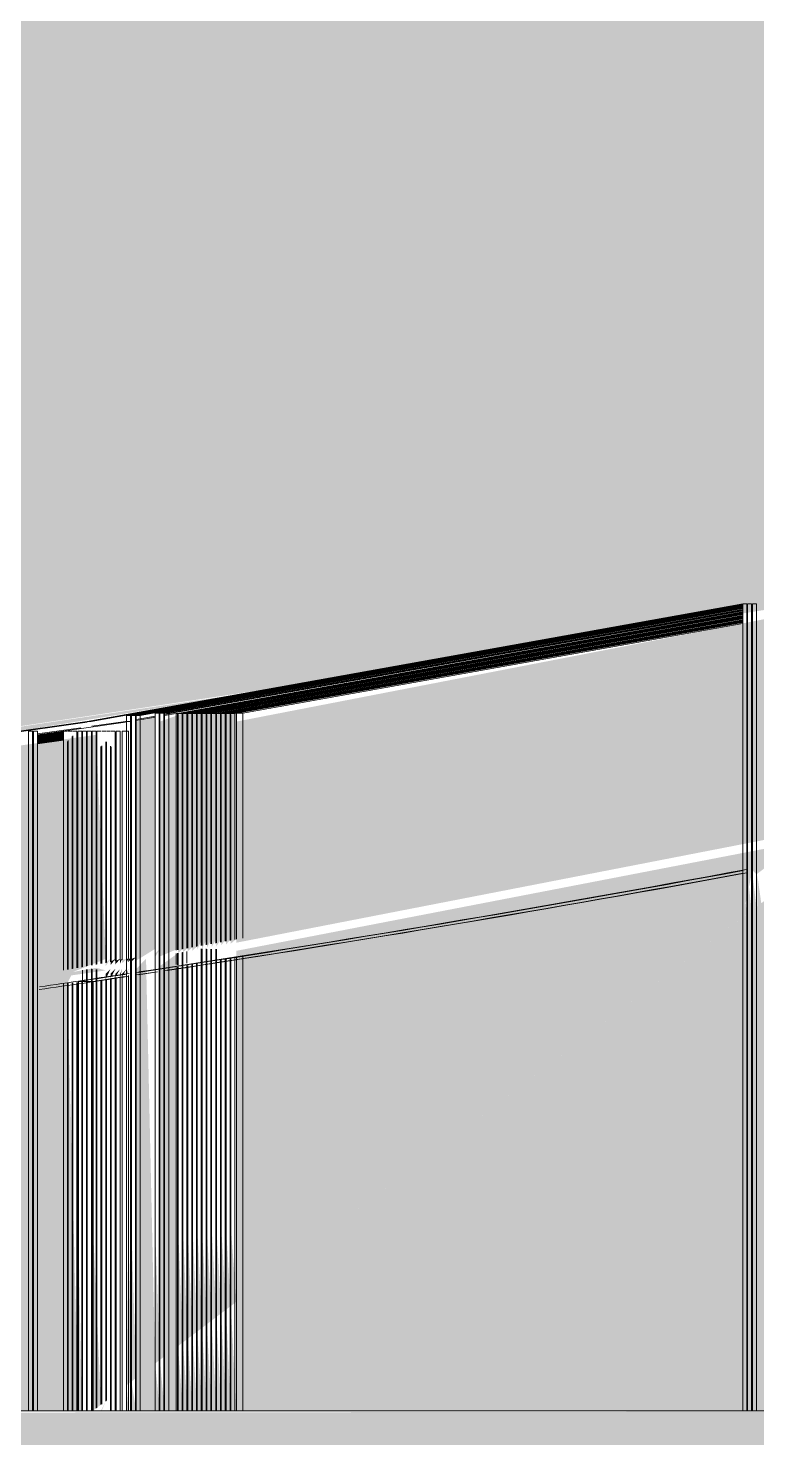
# Model space of a CAD drawing. Header units: millimetres. Extents: x 855 to 48623, y -2192 to 8255.
# Drawn here: x 25113.9 to 25133.02, y 4963.2 to 5000.17 of the extents above; entities that cross this region are included whole.
import ezdxf

# ---------------------------------------------------------------- set-up
doc = ezdxf.new("R2010")
doc.units = ezdxf.units.MM
doc.layers.add('A-WALL-PATT', color=7, linetype='Continuous', lineweight=9)
doc.layers.add('I-FURN-11', color=7, linetype='Continuous', lineweight=9, true_color=0xe7e6e1, transparency=0.7)
doc.layers.add('I-FURN-12', color=7, linetype='Continuous', lineweight=9, true_color=0xf7f7f7, transparency=0.7)
for name, color, linetype, lineweight, true_color in [('I-FURN-17', 7, 'Continuous', 9, 0xe6e6e4), ('I-FURN-23', 7, 'Continuous', 9, 0xe4e3de), ('I-FURN-24', 7, 'Continuous', 9, 0xe4e3e1), ('I-FURN-25', 7, 'Continuous', 9, 0xd0d0d0), ('I-FURN-28', 7, 'Continuous', 9, 0xe6e6e1), ('I-FURN-30', 7, 'Continuous', 9, 0xe0e0dd), ('I-FURN-31', 7, 'Continuous', 9, 0xe3e2de), ('I-FURN-32', 7, 'Continuous', 9, 0xe2e1de), ('I-FURN-36', 7, 'Continuous', 9, 0xe5e5e1), ('I-FURN-37', 7, 'Continuous', 9, 0xe5e5e4), ('I-FURN-38', 7, 'Continuous', 9, 0xdededc), ('I-FURN-4', 7, 'Continuous', 9, 0xacacac), ('I-FURN-41', 7, 'Continuous', 9, 0xd6d6d5), ('I-FURN-42', 7, 'Continuous', 9, 0xdbdad8), ('I-FURN-43', 7, 'Continuous', 9, 0xdeddda), ('I-FURN-44', 7, 'Continuous', 9, 0xe0dfdc), ('I-FURN-49', 7, 'Continuous', 9, 0xe2e1dc), ('I-FURN-52', 7, 'Continuous', 9, 0xcbcbc9), ('I-FURN-55', 7, 'Continuous', 9, 0xe0dfda), ('I-FURN-6', 7, 'Continuous', 9, 0xc0c0c0), ('I-FURN-61', 7, 'Continuous', 9, 0xd3d3d0), ('I-FURN-62', 7, 'Continuous', 9, 0xdddcd8), ('I-FURN-67', 7, 'Continuous', 9, 0xd9d8d5), ('I-FURN-70', 7, 'Continuous', 9, 0xe3e2dd), ('I-FURN-73', 7, 'Continuous', 9, 0xe3e2e1), ('I-FURN-74', 7, 'Continuous', 9, 0xe5e4e2), ('I-FURN-75', 7, 'Continuous', 9, 0xe9e9e5), ('I-FURN-79', 7, 'Continuous', 9, 0xe8e7e5), ('I-FURN-80', 7, 'Continuous', 9, 0xe9e8e7), ('I-FURN-81', 7, 'Continuous', 9, 0xe2e1dd)]:
    doc.layers.add(name, color=color, linetype=linetype, lineweight=lineweight, true_color=true_color)

# ---------------------------------------------------------------- blocks, each defined once
blk = doc.blocks.new('iMac_G5_Computer_17quot_Screen_Model_4681 - iMac_G5_Computer_17quot_Screen_Model_4681-26238357-Развертка 2_03-2')
at = {"layer": 'I-FURN-11'}
h = blk.add_hatch(color=256, dxfattribs=at)
h.paths.add_polyline_path([(5088.106, 4963.912), (5103.457, 4963.912), (5103.205, 4978.228), (5088.106, 4966.769)])
h.paths.add_polyline_path([(5088.106, 4976.188), (5103.457, 4979.174), (5103.205, 4984.914), (5088.106, 4981.987), (5088.106, 4976.277)])
for points in [[(5066.12, 4979.194), (5066.476, 4979.48), (5089.02, 4982.832), (5082.398, 4981.736), (5066.12, 4979.196)], [(5088.106, 4966.769), (5101.397, 4976.856), (5101.649, 4978.087), (5101.755, 4977.982), (5101.97, 4978.141), (5102.076, 4977.982), (5102.328, 4977.562), (5102.404, 4977.62), (5102.596, 4978.246), (5102.702, 4978.183), (5102.973, 4978.31), (5103.457, 4978.629), (5103.205, 4978.89), (5088.106, 4975.975), (5088.106, 4968.734)], [(5086.096, 4965.244), (5086.574, 4965.607), (5086.574, 4975.914), (5086.096, 4975.574), (5086.096, 4968.734)], [(5084.676, 4975.229), (5084.801, 4975.501), (5084.676, 4975.373)], [(5084.801, 4975.597), (5084.927, 4975.763), (5084.801, 4975.686)], [(5084.801, 4975.25), (5084.927, 4975.501), (5084.801, 4975.373)], [(5084.927, 4975.619), (5085.053, 4975.763), (5084.927, 4975.708)], [(5084.927, 4975.271), (5085.053, 4975.501), (5084.927, 4975.373)], [(5085.053, 4975.642), (5085.106, 4975.763), (5085.053, 4975.731)], [(5085.053, 4975.292), (5085.106, 4975.501), (5085.053, 4975.373)], [(5085.106, 4975.301), (5085.224, 4975.501), (5085.106, 4975.373)], [(5085.224, 4975.672), (5085.272, 4975.77), (5085.224, 4975.761)], [(5085.224, 4975.321), (5085.272, 4975.501), (5085.224, 4975.373)], [(5085.272, 4975.681), (5085.349, 4975.784), (5085.272, 4975.763)], [(5085.349, 4975.695), (5085.475, 4975.806), (5085.349, 4975.763)], [(5085.475, 4964.773), (5085.971, 4965.149), (5085.733, 4975.763), (5085.475, 4975.501), (5085.475, 4968.734)], [(5085.272, 4964.618), (5085.349, 4964.677), (5085.272, 4968.734)], [(5085.349, 4964.677), (5085.475, 4964.773), (5085.349, 4968.734)], [(5085.971, 4965.149), (5086.096, 4965.244), (5085.971, 4968.734)], [(5086.574, 4965.607), (5086.7, 4965.703), (5086.574, 4968.734)], [(5086.7, 4965.703), (5086.826, 4965.798), (5086.7, 4968.734)], [(5086.826, 4965.798), (5086.952, 4965.894), (5086.826, 4968.734)], [(5086.952, 4965.894), (5087.078, 4965.989), (5086.952, 4968.734)], [(5087.078, 4965.989), (5087.203, 4966.084), (5087.078, 4968.734)], [(5087.203, 4966.084), (5087.329, 4966.18), (5087.203, 4968.734)], [(5087.329, 4966.18), (5087.455, 4966.275), (5087.329, 4968.734)], [(5087.455, 4966.275), (5087.581, 4966.371), (5087.455, 4968.734)], [(5087.581, 4966.371), (5087.707, 4966.466), (5087.581, 4968.734)], [(5087.707, 4966.466), (5087.833, 4966.562), (5087.707, 4968.734)], [(5087.833, 4966.562), (5087.958, 4966.657), (5087.833, 4968.734)], [(5087.958, 4966.657), (5088.106, 4966.769), (5087.958, 4968.734)], [(5085.971, 4963.912), (5085.971, 4965.149), (5085.475, 4964.773), (5085.475, 4963.912)], [(5085.224, 4963.912), (5085.272, 4963.912), (5085.224, 4964.582)], [(5085.349, 4963.912), (5085.475, 4963.912), (5085.349, 4964.677)], [(5085.195, 4963.912), (5085.224, 4963.912), (5085.106, 4963.912)]]:
    blk.add_hatch(color=256, dxfattribs=at).paths.add_polyline_path(points)
h = blk.add_hatch(color=256, dxfattribs=at)
h.paths.add_polyline_path([(5085.971, 4963.912), (5086.096, 4963.912), (5085.971, 4965.149)])
h.paths.add_polyline_path([(5067.383, 4963.912), (5067.542, 4964.074), (5067.383, 4964.777)])
h.paths.add_polyline_path([(5067.383, 4973.258), (5067.542, 4973.436), (5067.793, 4979.519), (5067.383, 4979.484), (5067.383, 4973.299)])
h.paths.add_polyline_path([(5085.475, 4975.717), (5085.971, 4976.026), (5085.971, 4982.127), (5085.475, 4981.987), (5085.475, 4975.763)])
h = blk.add_hatch(color=256, dxfattribs=at)
h.paths.add_polyline_path([(5086.222, 4963.912), (5086.574, 4963.912), (5086.574, 4965.607), (5086.222, 4965.34)])
h.paths.add_polyline_path([(5086.096, 4975.828), (5086.574, 4976.026), (5086.826, 4982.246), (5086.096, 4981.987), (5086.096, 4975.917)])
h = blk.add_hatch(color=256, dxfattribs=at)
h.paths.add_polyline_path([(5086.574, 4963.912), (5086.7, 4963.912), (5086.574, 4965.607)])
h.paths.add_polyline_path([(5086.574, 4975.914), (5086.7, 4976.025), (5086.952, 4982.246), (5086.574, 4981.987), (5086.574, 4976.003)])
h = blk.add_hatch(color=256, dxfattribs=at)
h.paths.add_polyline_path([(5086.7, 4963.912), (5086.826, 4963.912), (5086.7, 4965.703)])
h.paths.add_polyline_path([(5086.7, 4975.936), (5086.826, 4976.048), (5087.078, 4982.246), (5086.7, 4981.987), (5086.7, 4976.025)])
h = blk.add_hatch(color=256, dxfattribs=at)
h.paths.add_polyline_path([(5086.826, 4963.912), (5086.952, 4963.912), (5086.826, 4965.798)])
h.paths.add_polyline_path([(5086.826, 4975.959), (5086.952, 4976.07), (5087.203, 4982.246), (5086.826, 4981.987), (5086.826, 4976.026)])
h = blk.add_hatch(color=256, dxfattribs=at)
h.paths.add_polyline_path([(5086.952, 4963.912), (5087.078, 4963.912), (5086.952, 4965.894)])
h.paths.add_polyline_path([(5086.952, 4975.982), (5087.078, 4976.093), (5087.329, 4982.246), (5086.952, 4981.987), (5086.952, 4976.026)])
h = blk.add_hatch(color=256, dxfattribs=at)
h.paths.add_polyline_path([(5087.078, 4963.912), (5087.203, 4963.912), (5087.078, 4965.989)])
h.paths.add_polyline_path([(5087.078, 4976.004), (5087.203, 4976.288), (5087.455, 4982.246), (5087.078, 4981.987), (5087.078, 4976.026)])
h = blk.add_hatch(color=256, dxfattribs=at)
h.paths.add_polyline_path([(5087.203, 4963.912), (5087.329, 4963.912), (5087.203, 4966.084)])
h.paths.add_polyline_path([(5087.203, 4976.027), (5087.329, 4976.288), (5087.581, 4982.246), (5087.203, 4981.987), (5087.203, 4976.03)])
h = blk.add_hatch(color=256, dxfattribs=at)
h.paths.add_polyline_path([(5087.329, 4963.912), (5087.455, 4963.912), (5087.329, 4966.18)])
h.paths.add_polyline_path([(5087.329, 4976.049), (5087.455, 4976.288), (5087.707, 4982.246), (5087.329, 4981.987), (5087.329, 4976.138)])
h = blk.add_hatch(color=256, dxfattribs=at)
h.paths.add_polyline_path([(5087.455, 4963.912), (5087.581, 4963.912), (5087.455, 4966.275)])
h.paths.add_polyline_path([(5087.455, 4976.072), (5087.581, 4976.288), (5087.833, 4982.246), (5087.455, 4981.987), (5087.455, 4976.16)])
h = blk.add_hatch(color=256, dxfattribs=at)
h.paths.add_polyline_path([(5087.581, 4963.912), (5087.707, 4963.912), (5087.581, 4966.371)])
h.paths.add_polyline_path([(5087.581, 4976.094), (5087.707, 4976.288), (5087.958, 4982.246), (5087.581, 4981.987), (5087.581, 4976.183)])
h = blk.add_hatch(color=256, dxfattribs=at)
h.paths.add_polyline_path([(5087.707, 4963.912), (5087.833, 4963.912), (5087.707, 4966.466)])
h.paths.add_polyline_path([(5087.707, 4976.117), (5087.833, 4976.288), (5088.106, 4982.249), (5087.707, 4981.987), (5087.707, 4976.205)])
h = blk.add_hatch(color=256, dxfattribs=at)
h.paths.add_polyline_path([(5087.833, 4963.912), (5087.958, 4963.912), (5087.833, 4966.562)])
h.paths.add_polyline_path([(5087.833, 4976.139), (5087.958, 4976.288), (5088.106, 4982.227), (5087.833, 4981.987), (5087.833, 4976.228)])
h = blk.add_hatch(color=256, dxfattribs=at)
h.paths.add_polyline_path([(5087.958, 4963.912), (5088.106, 4963.912), (5087.958, 4966.657)])
h.paths.add_polyline_path([(5087.958, 4976.162), (5088.106, 4976.288), (5088.106, 4982.204), (5087.958, 4981.987), (5087.958, 4976.25)])
h = blk.add_hatch(color=256, dxfattribs=at)
h.paths.add_polyline_path([(5082.881, 4963.912), (5083.957, 4963.912), (5083.669, 4975.128), (5083.815, 4975.42), (5084.676, 4975.763), (5084.424, 4981.64), (5069.106, 4979.487), (5069.106, 4973.401), (5069.106, 4973.365), (5069.106, 4963.912), (5082.775, 4963.912)])
h.paths.add_polyline_path([(5084.341, 4963.912), (5084.55, 4964.071), (5084.341, 4968.734)])
h = blk.add_hatch(color=256, dxfattribs=at)
h.paths.add_polyline_path([(5101.397, 4976.856), (5101.503, 4976.937), (5101.397, 4977.982)])
h.paths.add_polyline_path([(5101.523, 4976.952), (5101.629, 4977.032), (5101.523, 4977.982)])
h.paths.add_polyline_path([(5101.649, 4977.047), (5101.755, 4977.128), (5101.649, 4977.982)])
h.paths.add_polyline_path([(5101.775, 4977.143), (5101.881, 4977.223), (5101.775, 4977.982)])
h.paths.add_polyline_path([(5101.97, 4977.291), (5102.076, 4977.371), (5101.97, 4977.982)])
h.paths.add_polyline_path([(5102.096, 4977.386), (5102.202, 4977.467), (5102.096, 4977.982)])
h.paths.add_polyline_path([(5102.222, 4977.482), (5102.328, 4977.562), (5102.222, 4977.982)])
h.paths.add_polyline_path([(5102.404, 4977.62), (5102.576, 4977.751), (5102.404, 4978.174)])
h.paths.add_polyline_path([(5102.596, 4977.766), (5102.702, 4978.183), (5102.596, 4978.183)])
h.paths.add_polyline_path([(5102.722, 4977.861), (5102.828, 4978.285), (5102.722, 4978.183)])
h = blk.add_hatch(color=256, dxfattribs=at)
h.paths.add_polyline_path([(5086.096, 4963.912), (5086.222, 4963.912), (5086.096, 4965.244)])
h.paths.add_polyline_path([(5085.971, 4975.806), (5086.096, 4976.026), (5085.971, 4975.895)])
h = blk.add_hatch(color=256, dxfattribs=at)
h.paths.add_polyline_path([(5084.298, 4963.912), (5084.318, 4963.912), (5084.298, 4968.734)])
h.paths.add_polyline_path([(5081.335, 4974.976), (5084.676, 4975.46), (5084.424, 4975.529), (5082.524, 4975.189)])
h = blk.add_hatch(color=256, dxfattribs=at)
h.paths.add_polyline_path([(5084.57, 4963.912), (5084.676, 4964.166), (5084.55, 4963.912)])
h.paths.add_polyline_path([(5084.676, 4975.574), (5084.801, 4975.763), (5084.676, 4975.663)])
h = blk.add_hatch(color=256, dxfattribs=at)
h.paths.add_polyline_path([(5085.224, 4964.582), (5085.272, 4964.618), (5085.224, 4968.734)])
h.paths.add_polyline_path([(5085.106, 4975.651), (5085.224, 4975.763), (5085.106, 4975.74)])
h = blk.add_hatch(color=256, dxfattribs=at)
h.paths.add_polyline_path([(5084.318, 4963.912), (5084.341, 4963.912), (5084.318, 4968.734)])
h.paths.add_polyline_path([(5083.957, 4963.912), (5084.047, 4963.912), (5083.957, 4968.734)])
at = {"layer": 'I-FURN-12'}
blk.add_hatch(color=256, dxfattribs=at).paths.add_polyline_path([(5121.384, 4950), (5156.854, 4950.219), (5157.556, 4950.78), (5155.018, 4986.013), (5154.972, 4978.932), (5133.956, 4978.932), (5133.956, 4985.217), (5134.9, 4985.364), (5133.956, 4985.397), (5122.993, 4982.717), (5122.741, 4963.912), (5067.316, 4963.845), (5067.429, 4956.201), (5067.376, 4953.175), (5064.231, 4953.175), (5064.231, 4950), (5067.429, 4950)])
at = {"layer": 'I-FURN-17'}
for p, q in [((5084.047, 4963.912), (5083.941, 4963.912)), ((5083.957, 4963.912), (5085.224, 4963.912)), ((5084.172, 4963.912), (5084.066, 4963.912)), ((5084.298, 4963.912), (5084.192, 4963.912)), ((5084.424, 4963.912), (5084.318, 4963.912)), ((5084.55, 4963.912), (5084.444, 4963.912)), ((5084.676, 4963.912), (5084.57, 4963.912)), ((5084.801, 4963.912), (5084.696, 4963.912)), ((5084.927, 4963.912), (5084.821, 4963.912)), ((5085.053, 4963.912), (5084.947, 4963.912)), ((5085.272, 4963.912), (5085.106, 4963.912))]:
    blk.add_line(p, q, dxfattribs=at)
at = {"layer": 'I-FURN-23'}
for p, q in [((5086.555, 4982.2), (5101.397, 4984.864)), ((5101.397, 4984.86), (5086.574, 4982.2)), ((5086.68, 4982.2), (5101.397, 4984.841)), ((5101.397, 4984.838), (5086.7, 4982.2)), ((5086.806, 4982.2), (5101.397, 4984.819)), ((5101.397, 4984.815), (5086.826, 4982.2)), ((5086.932, 4982.2), (5101.397, 4984.796)), ((5101.397, 4984.792), (5086.952, 4982.2)), ((5087.058, 4982.2), (5101.397, 4984.773)), ((5101.397, 4984.77), (5087.078, 4982.2)), ((5087.184, 4982.2), (5101.397, 4984.751)), ((5101.397, 4984.747), (5087.203, 4982.2)), ((5087.309, 4982.2), (5101.397, 4984.728)), ((5101.397, 4984.725), (5087.329, 4982.2)), ((5087.435, 4982.2), (5101.397, 4984.706)), ((5101.397, 4984.702), (5087.455, 4982.2)), ((5087.561, 4982.2), (5101.397, 4984.683)), ((5101.397, 4984.679), (5087.581, 4982.2)), ((5087.687, 4982.2), (5101.397, 4984.66)), ((5101.397, 4984.657), (5087.707, 4982.2)), ((5087.813, 4982.2), (5101.397, 4984.638)), ((5101.397, 4984.634), (5087.833, 4982.2)), ((5087.938, 4982.2), (5101.397, 4984.615)), ((5101.397, 4984.612), (5087.958, 4982.2)), ((5088.064, 4982.2), (5101.397, 4984.593)), ((5101.397, 4984.589), (5088.106, 4982.204)), ((5088.272, 4982.204), (5101.397, 4984.559)), ((5086.222, 4982.147), (5086.521, 4982.2)), ((5086.521, 4982.2), (5086.555, 4982.2)), ((5086.521, 4975.993), (5086.521, 4982.2)), ((5086.555, 4982.2), (5086.555, 4975.999)), ((5086.574, 4982.2), (5086.574, 4976.003)), ((5086.574, 4982.2), (5086.68, 4982.2)), ((5086.68, 4976.022), (5086.68, 4982.2)), ((5086.7, 4982.2), (5086.7, 4976.025)), ((5086.7, 4982.2), (5086.806, 4982.2)), ((5086.806, 4976.044), (5086.806, 4982.2)), ((5086.826, 4982.2), (5086.826, 4976.048)), ((5086.826, 4982.2), (5086.932, 4982.2)), ((5086.932, 4976.067), (5086.932, 4982.2)), ((5086.952, 4982.2), (5086.952, 4976.07)), ((5086.952, 4982.2), (5087.058, 4982.2)), ((5087.058, 4976.089), (5087.058, 4982.2)), ((5087.078, 4982.2), (5087.078, 4976.093)), ((5087.078, 4982.2), (5087.184, 4982.2)), ((5087.184, 4976.112), (5087.184, 4982.2)), ((5087.203, 4982.2), (5087.203, 4976.115)), ((5087.203, 4982.2), (5087.309, 4982.2)), ((5087.309, 4976.134), (5087.309, 4982.2)), ((5087.329, 4982.2), (5087.329, 4976.138)), ((5087.329, 4982.2), (5087.435, 4982.2)), ((5087.435, 4976.157), (5087.435, 4982.2)), ((5087.455, 4982.2), (5087.455, 4976.16)), ((5087.455, 4982.2), (5087.561, 4982.2)), ((5087.561, 4976.179), (5087.561, 4982.2)), ((5087.581, 4982.2), (5087.581, 4976.183)), ((5087.581, 4982.2), (5087.687, 4982.2)), ((5087.687, 4976.202), (5087.687, 4982.2)), ((5087.707, 4982.2), (5087.707, 4976.205)), ((5087.707, 4982.2), (5087.813, 4982.2)), ((5087.813, 4976.224), (5087.813, 4982.2)), ((5087.833, 4982.2), (5087.833, 4976.228)), ((5087.833, 4982.2), (5087.938, 4982.2)), ((5087.938, 4976.247), (5087.938, 4982.2)), ((5087.958, 4982.2), (5087.958, 4976.25)), ((5087.958, 4982.2), (5088.064, 4982.2)), ((5088.064, 4976.269), (5088.064, 4982.2)), ((5088.106, 4982.204), (5088.106, 4976.277)), ((5088.106, 4982.204), (5088.272, 4982.204)), ((5088.272, 4976.307), (5088.272, 4982.204)), ((5082.881, 4981.537), (5083.563, 4981.632)), ((5083.563, 4981.63), (5082.881, 4981.534)), ((5082.881, 4981.519), (5083.563, 4981.615)), ((5083.563, 4981.612), (5082.881, 4981.516)), ((5082.881, 4981.501), (5083.563, 4981.597)), ((5083.563, 4981.594), (5082.881, 4981.498)), ((5082.881, 4981.483), (5083.563, 4981.579)), ((5083.563, 4981.577), (5082.881, 4981.481)), ((5082.881, 4981.466), (5083.563, 4981.562)), ((5083.563, 4981.559), (5082.881, 4981.463)), ((5082.881, 4981.448), (5083.563, 4981.544)), ((5083.563, 4981.541), (5082.881, 4981.445)), ((5082.881, 4981.43), (5083.563, 4981.526)), ((5083.563, 4981.519), (5082.881, 4981.423)), ((5082.881, 4981.4), (5083.563, 4981.496)), ((5086.328, 4963.912), (5086.328, 4975.959)), ((5082.881, 4963.912), (5083.563, 4963.912)), ((5083.563, 4963.912), (5082.881, 4963.912)), ((5082.881, 4963.912), (5083.563, 4963.912)), ((5083.563, 4963.912), (5082.881, 4963.912)), ((5082.881, 4963.912), (5083.563, 4963.912)), ((5083.563, 4963.912), (5082.881, 4963.912)), ((5082.881, 4963.912), (5083.563, 4963.912)), ((5083.563, 4963.912), (5082.881, 4963.912)), ((5082.881, 4963.912), (5083.563, 4963.912)), ((5083.563, 4963.912), (5082.881, 4963.912)), ((5082.881, 4963.912), (5083.563, 4963.912)), ((5083.563, 4963.912), (5082.881, 4963.912)), ((5082.881, 4963.912), (5083.563, 4963.912)), ((5083.563, 4963.912), (5082.881, 4963.912)), ((5082.881, 4963.912), (5083.563, 4963.912)), ((5083.563, 4963.912), (5082.881, 4963.912)), ((5082.881, 4963.912), (5083.563, 4963.912)), ((5083.563, 4963.912), (5082.881, 4963.912)), ((5082.881, 4963.912), (5083.563, 4963.912)), ((5083.563, 4963.912), (5082.881, 4963.912)), ((5082.881, 4963.912), (5083.563, 4963.912)), ((5082.881, 4963.912), (5083.563, 4963.912)), ((5085.971, 4963.912), (5086.076, 4963.912)), ((5086.076, 4963.912), (5101.397, 4963.912)), ((5101.397, 4963.912), (5086.096, 4963.912)), ((5086.096, 4963.912), (5086.202, 4963.912)), ((5086.202, 4963.912), (5101.397, 4963.912)), ((5101.397, 4963.912), (5086.222, 4963.912)), ((5086.222, 4963.912), (5086.328, 4963.912)), ((5101.397, 4963.912), (5086.222, 4963.912)), ((5086.328, 4963.912), (5101.397, 4963.912))]:
    blk.add_line(p, q, dxfattribs=at)
for centre, start_param, end_param in [((5010.19, 5473.768), 3.293019, 3.32355), ((5010.239, 5473.768), 3.293042, 3.323638)]:
    blk.add_ellipse(centre, major_axis=(0, 504.08), ratio=0.999978, start_param=start_param, end_param=end_param, dxfattribs=at)
at = {"layer": 'I-FURN-24'}
for p, q in [((5083.941, 4963.912), (5083.941, 4975.146)), ((5084.066, 4963.912), (5084.066, 4975.154)), ((5084.192, 4963.912), (5084.192, 4975.163)), ((5084.444, 4963.99), (5084.444, 4975.19)), ((5084.57, 4964.086), (5084.57, 4975.211)), ((5084.696, 4964.181), (5084.696, 4975.232)), ((5084.821, 4963.912), (5084.821, 4975.253)), ((5084.947, 4963.912), (5084.947, 4975.274)), ((5087.938, 4963.912), (5087.938, 4966.642)), ((5087.958, 4966.657), (5087.958, 4963.912)), ((5088.064, 4963.912), (5088.064, 4966.738)), ((5088.106, 4966.769), (5088.106, 4963.912)), ((5088.272, 4963.912), (5088.272, 4966.895)), ((5087.435, 4963.912), (5087.435, 4966.26)), ((5087.455, 4966.275), (5087.455, 4963.912)), ((5087.561, 4963.912), (5087.561, 4966.356)), ((5087.581, 4966.371), (5087.581, 4963.912)), ((5087.687, 4963.912), (5087.687, 4966.451)), ((5087.707, 4966.466), (5087.707, 4963.912)), ((5087.813, 4963.912), (5087.813, 4966.547)), ((5087.833, 4966.562), (5087.833, 4963.912)), ((5086.932, 4963.912), (5086.932, 4965.878)), ((5086.952, 4965.894), (5086.952, 4963.912)), ((5087.058, 4963.912), (5087.058, 4965.974)), ((5087.078, 4965.989), (5087.078, 4963.912)), ((5087.184, 4963.912), (5087.184, 4966.069)), ((5087.203, 4966.084), (5087.203, 4963.912)), ((5087.309, 4963.912), (5087.309, 4966.165)), ((5087.329, 4966.18), (5087.329, 4963.912)), ((5086.521, 4963.912), (5086.521, 4965.567)), ((5086.555, 4965.592), (5086.555, 4963.912)), ((5086.574, 4965.607), (5086.574, 4963.912)), ((5086.68, 4963.912), (5086.68, 4965.687)), ((5086.7, 4965.703), (5086.7, 4963.912)), ((5086.806, 4963.912), (5086.806, 4965.783)), ((5086.826, 4965.798), (5086.826, 4963.912)), ((5085.272, 4963.912), (5085.272, 4964.618))]:
    blk.add_line(p, q, dxfattribs=at)
at = {"layer": 'I-FURN-25'}
for p, q in [((5101.397, 4963.912), (5067.312, 4963.912)), ((5101.503, 4963.912), (5101.397, 4963.912)), ((5101.629, 4963.912), (5101.523, 4963.912)), ((5101.755, 4963.912), (5101.649, 4963.912))]:
    blk.add_line(p, q, dxfattribs=at)
at = {"layer": 'I-FURN-28'}
for p, q in [((5085.475, 4963.912), (5085.971, 4963.912)), ((5085.475, 4963.912), (5085.971, 4963.912)), ((5086.222, 4963.912), (5086.521, 4963.912)), ((5086.222, 4963.912), (5086.574, 4963.912)), ((5086.521, 4963.912), (5086.555, 4963.912)), ((5086.555, 4963.912), (5101.397, 4963.912)), ((5086.574, 4963.912), (5086.68, 4963.912)), ((5101.397, 4963.912), (5086.574, 4963.912)), ((5086.68, 4963.912), (5101.397, 4963.912)), ((5086.7, 4963.912), (5086.806, 4963.912)), ((5101.397, 4963.912), (5086.7, 4963.912)), ((5086.806, 4963.912), (5101.397, 4963.912)), ((5086.826, 4963.912), (5086.932, 4963.912)), ((5101.397, 4963.912), (5086.826, 4963.912)), ((5086.932, 4963.912), (5101.397, 4963.912)), ((5086.952, 4963.912), (5087.058, 4963.912)), ((5101.397, 4963.912), (5086.952, 4963.912)), ((5087.058, 4963.912), (5101.397, 4963.912)), ((5087.078, 4963.912), (5087.184, 4963.912)), ((5101.397, 4963.912), (5087.078, 4963.912)), ((5087.184, 4963.912), (5101.397, 4963.912)), ((5087.203, 4963.912), (5087.309, 4963.912)), ((5101.397, 4963.912), (5087.203, 4963.912)), ((5087.309, 4963.912), (5101.397, 4963.912)), ((5087.329, 4963.912), (5087.435, 4963.912)), ((5101.397, 4963.912), (5087.329, 4963.912)), ((5087.435, 4963.912), (5101.397, 4963.912)), ((5087.455, 4963.912), (5087.561, 4963.912)), ((5101.397, 4963.912), (5087.455, 4963.912)), ((5087.561, 4963.912), (5101.397, 4963.912)), ((5087.581, 4963.912), (5087.687, 4963.912)), ((5101.397, 4963.912), (5087.581, 4963.912)), ((5087.687, 4963.912), (5101.397, 4963.912)), ((5087.707, 4963.912), (5087.813, 4963.912)), ((5101.397, 4963.912), (5087.707, 4963.912)), ((5087.813, 4963.912), (5101.397, 4963.912)), ((5087.833, 4963.912), (5087.938, 4963.912)), ((5101.397, 4963.912), (5087.833, 4963.912)), ((5087.938, 4963.912), (5101.397, 4963.912)), ((5087.958, 4963.912), (5088.064, 4963.912)), ((5101.397, 4963.912), (5087.958, 4963.912)), ((5088.064, 4963.912), (5101.397, 4963.912)), ((5088.106, 4963.912), (5088.272, 4963.912)), ((5101.397, 4963.912), (5088.106, 4963.912)), ((5088.106, 4963.912), (5101.397, 4963.912)), ((5088.272, 4963.912), (5101.397, 4963.912))]:
    blk.add_line(p, q, dxfattribs=at)
at = {"layer": 'I-FURN-30'}
for p, q in [((5083.563, 4963.912), (5082.881, 4963.912)), ((5082.881, 4963.912), (5083.957, 4963.912)), ((5083.669, 4963.912), (5083.563, 4963.912)), ((5083.795, 4963.912), (5083.689, 4963.912)), ((5083.921, 4963.912), (5083.815, 4963.912))]:
    blk.add_line(p, q, dxfattribs=at)
at = {"layer": 'I-FURN-31'}
for p, q in [((5086.202, 4963.912), (5086.202, 4975.936)), ((5086.222, 4963.912), (5086.222, 4975.94)), ((5083.563, 4963.912), (5082.881, 4963.912)), ((5082.881, 4963.912), (5083.563, 4963.912)), ((5085.971, 4963.912), (5085.475, 4963.912)), ((5085.475, 4963.912), (5101.397, 4963.912)), ((5101.397, 4963.912), (5085.971, 4963.912))]:
    blk.add_line(p, q, dxfattribs=at)
at = {"layer": 'I-FURN-32'}
for p, q in [((5083.563, 4963.912), (5082.881, 4963.912)), ((5082.881, 4963.912), (5083.563, 4963.912))]:
    blk.add_line(p, q, dxfattribs=at)
at = {"layer": 'I-FURN-36'}
for p, q in [((5085.971, 4963.912), (5085.475, 4963.912)), ((5085.475, 4963.912), (5085.971, 4963.912)), ((5101.397, 4963.912), (5086.222, 4963.912)), ((5086.222, 4963.912), (5101.397, 4963.912))]:
    blk.add_line(p, q, dxfattribs=at)
at = {"layer": 'I-FURN-37'}
for p, q in [((5085.224, 4963.912), (5083.957, 4963.912)), ((5083.957, 4963.912), (5085.224, 4963.912))]:
    blk.add_line(p, q, dxfattribs=at)
at = {"layer": 'I-FURN-38'}
for p, q in [((5083.957, 4963.912), (5082.881, 4963.912)), ((5082.881, 4963.912), (5083.957, 4963.912)), ((5084.341, 4963.912), (5083.957, 4963.912)), ((5083.957, 4963.912), (5085.224, 4963.912)), ((5085.224, 4963.912), (5084.341, 4963.912))]:
    blk.add_line(p, q, dxfattribs=at)
at = {"layer": 'I-FURN-41'}
for p, q in [((5083.957, 4975.172), (5084.341, 4975.172)), ((5083.957, 4975.172), (5083.957, 4963.912)), ((5084.341, 4975.172), (5084.341, 4963.912)), ((5067.312, 4963.912), (5101.397, 4963.912)), ((5082.755, 4963.912), (5082.649, 4963.912)), ((5082.881, 4963.912), (5082.775, 4963.912)), ((5085.224, 4963.912), (5082.881, 4963.912)), ((5101.397, 4963.912), (5085.224, 4963.912))]:
    blk.add_line(p, q, dxfattribs=at)
for centre, start_param, end_param in [((5010.239, 5473.768), 3.286307, 3.291029), ((5009.806, 5473.768), 3.289235, 3.291782), ((5010.19, 5473.768), 3.289235, 3.29101)]:
    blk.add_ellipse(centre, major_axis=(0, 504.08), ratio=0.999978, start_param=start_param, end_param=end_param, dxfattribs=at)
at = {"layer": 'I-FURN-42'}
for p, q in [((5083.563, 4963.912), (5083.563, 4975.122)), ((5083.669, 4963.912), (5083.669, 4975.128)), ((5083.795, 4963.912), (5083.795, 4975.137)), ((5085.224, 4963.912), (5085.329, 4963.912)), ((5085.329, 4963.912), (5101.397, 4963.912)), ((5101.397, 4963.912), (5085.349, 4963.912))]:
    blk.add_line(p, q, dxfattribs=at)
at = {"layer": 'I-FURN-43'}
for p, q in [((5083.689, 4963.912), (5083.689, 4975.13)), ((5083.815, 4963.912), (5083.815, 4975.138)), ((5085.349, 4963.912), (5085.455, 4963.912)), ((5085.455, 4963.912), (5101.397, 4963.912)), ((5101.397, 4963.912), (5085.475, 4963.912))]:
    blk.add_line(p, q, dxfattribs=at)
at = {"layer": 'I-FURN-44'}
for p, q in [((5085.971, 4963.912), (5085.971, 4975.895)), ((5085.479, 4975.343), (5085.975, 4975.418)), ((5086.036, 4975.42), (5085.538, 4975.344)), ((5085.475, 4963.912), (5085.581, 4963.912)), ((5101.397, 4963.912), (5085.475, 4963.912)), ((5085.581, 4963.912), (5101.397, 4963.912))]:
    blk.add_line(p, q, dxfattribs=at)
blk.add_ellipse((5009.806, 5473.768), major_axis=(0, 504.08), ratio=0.999978, start_param=3.292289, end_param=3.324323, dxfattribs=at)
at = {"layer": 'I-FURN-49'}
for p, q in [((5086.202, 4982.204), (5101.397, 4984.931)), ((5101.397, 4984.927), (5086.222, 4982.204)), ((5086.096, 4982.204), (5086.202, 4982.204)), ((5086.202, 4975.936), (5086.202, 4982.204)), ((5086.222, 4975.94), (5086.222, 4982.204)), ((5082.881, 4981.572), (5083.563, 4981.668)), ((5083.563, 4981.665), (5082.881, 4981.569))]:
    blk.add_line(p, q, dxfattribs=at)
at = {"layer": 'I-FURN-52'}
for p, q in [((5101.523, 4963.912), (5101.523, 4985.075)), ((5101.649, 4963.912), (5101.649, 4985.075)), ((5084.295, 4981.987), (5101.397, 4985.056)), ((5101.397, 4985.053), (5085.224, 4982.151)), ((5085.224, 4963.912), (5085.224, 4982.151)), ((5066.204, 4979.445), (5084.189, 4981.973)), ((5082.755, 4981.736), (5082.649, 4981.736)), ((5082.755, 4963.912), (5082.755, 4981.736)), ((5082.881, 4981.736), (5082.775, 4981.736)), ((5084.024, 4981.823), (5082.881, 4981.662)), ((5082.881, 4963.912), (5082.881, 4981.736)), ((5084.189, 4981.987), (5084.295, 4981.987)), ((5085.195, 4981.987), (5084.308, 4981.863))]:
    blk.add_line(p, q, dxfattribs=at)
blk.add_ellipse((5009.743, 5473.768), major_axis=(0, 504.08), ratio=0.999978, start_param=3.287308, end_param=3.29203, dxfattribs=at)
at = {"layer": 'I-FURN-55'}
for p, q in [((5086.076, 4982.204), (5101.397, 4984.953)), ((5101.397, 4984.95), (5086.096, 4982.204)), ((5085.475, 4982.013), (5085.971, 4982.102)), ((5085.971, 4982.204), (5086.076, 4982.204)), ((5086.076, 4975.914), (5086.076, 4982.204)), ((5086.096, 4975.917), (5086.096, 4982.204)), ((5082.881, 4981.59), (5083.563, 4981.685)), ((5083.563, 4981.683), (5082.881, 4981.587))]:
    blk.add_line(p, q, dxfattribs=at)
at = {"layer": 'I-FURN-6'}
for p, q in [((5101.397, 4985.075), (5084.189, 4981.987)), ((5101.503, 4985.075), (5101.397, 4985.075)), ((5101.397, 4963.912), (5101.397, 4985.075)), ((5101.503, 4963.912), (5101.503, 4985.075)), ((5101.629, 4985.075), (5101.523, 4985.075)), ((5101.629, 4963.912), (5101.629, 4985.075)), ((5101.755, 4985.075), (5101.649, 4985.075)), ((5101.755, 4963.912), (5101.755, 4985.075)), ((5084.189, 4981.987), (5066.098, 4979.445)), ((5121.384, 4963.912), (5067.312, 4963.912))]:
    blk.add_line(p, q, dxfattribs=at)
at = {"layer": 'I-FURN-61'}
for p, q in [((5085.329, 4982.151), (5101.397, 4985.034)), ((5101.397, 4985.03), (5085.349, 4982.151)), ((5085.224, 4982.151), (5085.329, 4982.151)), ((5085.329, 4982.151), (5085.329, 4963.912)), ((5085.349, 4963.912), (5085.349, 4982.151)), ((5082.649, 4963.912), (5082.649, 4981.736)), ((5082.775, 4963.912), (5082.775, 4981.736)), ((5082.881, 4981.643), (5085.195, 4981.968)), ((5083.563, 4981.736), (5082.881, 4981.64)), ((5083.669, 4981.736), (5083.563, 4981.736)), ((5083.563, 4975.464), (5083.563, 4981.736)), ((5083.795, 4981.736), (5083.689, 4981.736)), ((5083.921, 4981.736), (5083.815, 4981.736)), ((5084.047, 4981.736), (5083.941, 4981.736)), ((5084.047, 4975.55), (5084.047, 4981.736)), ((5084.172, 4981.736), (5084.066, 4981.736)), ((5084.172, 4975.573), (5084.172, 4981.736)), ((5084.298, 4981.736), (5084.192, 4981.736)), ((5084.298, 4975.596), (5084.298, 4981.736)), ((5084.424, 4981.736), (5084.318, 4981.736)), ((5084.424, 4975.618), (5084.424, 4981.736)), ((5084.55, 4981.736), (5084.444, 4981.736)), ((5084.676, 4981.736), (5084.57, 4981.736)), ((5084.801, 4981.736), (5084.696, 4981.736)), ((5084.927, 4981.736), (5084.821, 4981.736)), ((5085.053, 4981.736), (5084.947, 4981.736)), ((5085.053, 4975.731), (5085.053, 4981.736)), ((5085.272, 4981.736), (5085.106, 4981.736)), ((5085.106, 4975.74), (5085.106, 4981.736)), ((5083.669, 4975.483), (5083.669, 4981.468)), ((5083.795, 4975.505), (5083.795, 4981.594)), ((5083.921, 4975.528), (5083.921, 4981.72)), ((5084.676, 4975.663), (5084.676, 4981.46)), ((5084.927, 4975.708), (5084.927, 4981.715)), ((5084.55, 4975.641), (5084.55, 4981.332)), ((5084.801, 4975.686), (5084.801, 4981.344))]:
    blk.add_line(p, q, dxfattribs=at)
at = {"layer": 'I-FURN-62'}
for p, q in [((5085.581, 4982.151), (5101.397, 4984.988)), ((5101.397, 4984.972), (5085.971, 4982.204)), ((5085.475, 4982.151), (5085.581, 4982.151)), ((5085.971, 4982.127), (5085.475, 4982.038)), ((5085.581, 4982.151), (5085.581, 4963.912)), ((5085.971, 4975.895), (5085.971, 4982.204)), ((5082.881, 4981.607), (5083.563, 4981.703)), ((5083.563, 4981.7), (5082.881, 4981.604))]:
    blk.add_line(p, q, dxfattribs=at)
blk.add_ellipse((5009.743, 5473.768), major_axis=(0, 504.08), ratio=0.999978, start_param=3.292538, end_param=3.324639, dxfattribs=at)
at = {"layer": 'I-FURN-67'}
for p, q in [((5085.455, 4982.151), (5101.397, 4985.011)), ((5101.397, 4985.007), (5085.475, 4982.151)), ((5085.349, 4982.151), (5085.455, 4982.151)), ((5085.455, 4982.151), (5085.455, 4963.912)), ((5085.475, 4963.912), (5085.475, 4982.151)), ((5083.941, 4975.532), (5083.941, 4981.736)), ((5084.066, 4975.554), (5084.066, 4981.736)), ((5084.192, 4975.577), (5084.192, 4981.736)), ((5084.318, 4975.599), (5084.318, 4981.736)), ((5084.947, 4975.712), (5084.947, 4981.735)), ((5085.195, 4981.987), (5085.335, 4981.987)), ((5085.272, 4975.77), (5085.272, 4981.736)), ((5082.881, 4981.625), (5083.563, 4981.721)), ((5083.563, 4981.718), (5082.881, 4981.622)), ((5083.689, 4975.487), (5083.689, 4981.488)), ((5083.815, 4975.509), (5083.815, 4981.614)), ((5084.444, 4975.622), (5084.444, 4981.72)), ((5084.696, 4975.667), (5084.696, 4981.455)), ((5084.57, 4975.644), (5084.57, 4981.352)), ((5084.821, 4975.689), (5084.821, 4981.323))]:
    blk.add_line(p, q, dxfattribs=at)
at = {"layer": 'I-FURN-70'}
for p, q in [((5101.397, 4984.895), (5086.222, 4982.172)), ((5086.328, 4982.204), (5101.397, 4984.908)), ((5086.222, 4982.204), (5086.328, 4982.204)), ((5086.328, 4975.959), (5086.328, 4982.204)), ((5082.881, 4981.554), (5083.563, 4981.65)), ((5083.563, 4981.647), (5082.881, 4981.551))]:
    blk.add_line(p, q, dxfattribs=at)
at = {"layer": 'I-FURN-73'}
for p, q in [((5084.172, 4975.172), (5084.172, 4975.484)), ((5084.424, 4963.975), (5084.424, 4975.485)), ((5083.921, 4963.912), (5083.921, 4975.145)), ((5084.047, 4963.912), (5084.047, 4975.153)), ((5084.172, 4963.912), (5084.172, 4975.161)), ((5084.55, 4964.071), (5084.55, 4975.207)), ((5084.676, 4964.166), (5084.676, 4975.229)), ((5084.801, 4963.912), (5084.801, 4975.25)), ((5084.927, 4963.912), (5084.927, 4975.271)), ((5085.053, 4963.912), (5085.053, 4975.292)), ((5085.106, 4963.912), (5085.106, 4975.301))]:
    blk.add_line(p, q, dxfattribs=at)
at = {"layer": 'I-FURN-74'}
for p, q in [((5084.066, 4975.172), (5084.066, 4975.465)), ((5084.192, 4975.172), (5084.192, 4975.488)), ((5084.318, 4975.172), (5084.318, 4975.496)), ((5084.444, 4975.19), (5084.444, 4975.483)), ((5085.272, 4964.618), (5085.272, 4975.329))]:
    blk.add_line(p, q, dxfattribs=at)
at = {"layer": 'I-FURN-75'}
for p, q in [((5086.521, 4975.613), (5086.521, 4975.904)), ((5086.555, 4975.91), (5086.555, 4975.606)), ((5086.574, 4975.914), (5086.574, 4975.602)), ((5086.68, 4975.574), (5086.68, 4975.933)), ((5086.7, 4975.936), (5086.7, 4975.574)), ((5086.806, 4975.651), (5086.806, 4975.955)), ((5087.184, 4966.069), (5087.184, 4976.026)), ((5087.203, 4976.026), (5087.203, 4966.084)), ((5087.309, 4966.165), (5087.309, 4976.023)), ((5087.329, 4976.022), (5087.329, 4966.18)), ((5087.435, 4966.26), (5087.435, 4976.02)), ((5087.455, 4976.019), (5087.455, 4966.275)), ((5087.561, 4966.356), (5087.561, 4976.016)), ((5087.581, 4976.016), (5087.581, 4966.371)), ((5088.272, 4966.895), (5088.272, 4975.834)), ((5086.521, 4965.567), (5086.521, 4975.539)), ((5086.555, 4975.545), (5086.555, 4965.592)), ((5086.574, 4975.548), (5086.574, 4965.607)), ((5086.68, 4965.687), (5086.68, 4975.566)), ((5086.7, 4975.569), (5086.7, 4965.703)), ((5086.806, 4965.783), (5086.806, 4975.587)), ((5086.826, 4975.591), (5086.826, 4965.798)), ((5086.932, 4965.878), (5086.932, 4975.609)), ((5086.952, 4975.612), (5086.952, 4965.894)), ((5087.058, 4965.974), (5087.058, 4975.63)), ((5087.078, 4975.633), (5087.078, 4965.989)), ((5087.687, 4966.451), (5087.687, 4975.736)), ((5087.707, 4975.739), (5087.707, 4966.466)), ((5087.813, 4966.547), (5087.813, 4975.757)), ((5087.833, 4975.76), (5087.833, 4966.562)), ((5087.938, 4966.642), (5087.938, 4975.778)), ((5087.958, 4975.781), (5087.958, 4966.657)), ((5088.064, 4966.738), (5088.064, 4975.799)), ((5088.106, 4975.806), (5088.106, 4966.769))]:
    blk.add_line(p, q, dxfattribs=at)
at = {"layer": 'I-FURN-79'}
blk.add_line((5084.318, 4963.912), (5084.318, 4975.172), dxfattribs=at)
at = {"layer": 'I-FURN-80'}
blk.add_line((5084.298, 4963.912), (5084.298, 4975.501), dxfattribs=at)
at = {"layer": 'I-FURN-81'}
for p, q in [((5086.076, 4963.912), (5086.076, 4975.914)), ((5086.096, 4963.912), (5086.096, 4975.917))]:
    blk.add_line(p, q, dxfattribs=at)

msp = doc.modelspace()

# ---------------------------------------------------------------- hatches: boundary and pattern name
at = {"layer": 'A-WALL-PATT'}
h = msp.add_hatch(color=256, dxfattribs=at)
h.paths.add_polyline_path([(25764.767, 5379.26), (25764.766, 5379.307), (25763.979, 5498.169)])
h.paths.add_polyline_path([(26211.259, 4250), (26211.259, 6000), (27110.259, 6000), (27110.259, 7600), (20552.259, 7600), (20552.259, 4250), (21731.259, 4250), (21731.259, 4950), (21802.976, 4950), (21802.976, 4953.175), (21799.826, 4953.175), (21800.053, 4966.032), (21802.169, 4970.241), (21803.144, 4971.492), (21808.056, 4974.519), (21810.41, 4975.226), (21817.144, 4975.4), (21874.358, 4975.4), (21874.61, 4975.967), (21915.365, 4979.868), (21934.365, 4982.69), (21949.232, 4985.075), (21950.078, 4985.075), (21950.33, 4985.619), (21967.616, 4989.15), (21967.888, 4989.152), (21969.126, 4989.15), (21969.252, 4982.717), (21981.928, 4986.013), (21982.18, 4993.744), (21999.754, 4996.241), (22000.251, 4996.241), (22000.429, 4990.279), (22001.307, 4990.172), (22002.796, 4989.9), (22003.815, 4988.798), (22004.131, 4987.735), (22006.523, 4950.378), (22006.174, 4950.099), (22003.622, 4950.378), (22003.274, 4950.347), (22003.274, 4950), (22063.733, 4950), (22063.733, 4956.35), (22214.341, 4956.628), (22216.869, 4957.449), (22219.614, 4959.175), (22221.145, 4960.553), (22222.724, 4962.7), (22223.952, 4965.829), (22224.354, 4969.05), (22224.354, 4970.378), (22223.165, 4974.937), (22138.35, 5236.198), (22137.296, 5238.5), (22135.743, 5240.5), (22133.773, 5242.089), (22130.345, 5243.437), (22128.208, 5243.689), (22128.082, 5019.85), (22089.95, 5019.85), (22089.86, 5025.43), (22089.823, 5063.76), (22089.95, 5379.26), (22128.082, 5379.26), (22128.208, 5360.21), (22128.208, 5250.024), (22131.492, 5249.826), (22135.743, 5248.464), (22138.35, 5247.054), (22141.095, 5244.751), (22143.662, 5241.164), (22145.025, 5238.161), (22231.321, 4972.03), (22231.442, 4967.722), (22231.281, 4965.829), (22230.465, 4962.7), (22228.005, 4958.124), (22225.414, 4955.158), (22222.709, 4953.042), (22219.306, 4951.323), (22215.583, 4950.4), (22214.341, 4950), (22429.549, 4950.272), (22427.027, 4950.808), (22424.596, 4951.582), (22421.201, 4953.497), (22418.051, 4956.35), (22415.917, 4959.175), (22414.249, 4962.708), (22413.435, 4965.829), (22413.265, 4970.378), (22413.622, 4972.975), (22414.094, 4974.937), (22499.691, 5238.161), (22501.286, 5241.676), (22503.621, 5244.751), (22506.791, 5247.342), (22510.621, 5249.156), (22513.754, 5249.962), (22516.508, 5250.074), (22516.634, 5379.26), (22554.767, 5379.26), (22554.893, 5353.86), (22554.767, 5019.85), (22516.634, 5019.85), (22516.545, 5025.43), (22516.508, 5063.76), (22516.508, 5243.706), (22514.907, 5243.689), (22512.606, 5242.887), (22510.014, 5241.339), (22508.347, 5239.693), (22507.42, 5238.5), (22505.735, 5234.255), (22420.362, 4970.378), (22420.362, 4967.722), (22421.219, 4964.44), (22422.761, 4961.655), (22423.571, 4960.553), (22425.546, 4958.776), (22428.31, 4957.298), (22430.375, 4956.541), (22432.188, 4956.35), (22580.983, 4956.35), (22580.983, 4950), (22638.976, 4950), (22638.001, 4950.78), (22640.585, 4987.735), (22641.398, 4989.498), (22642.524, 4990.166), (22644.465, 4990.284), (22644.73, 4996.241), (22646.66, 4996.221), (22646.66, 4996.241), (22662.788, 4993.704), (22662.948, 4985.777), (22675.465, 4982.717), (22675.744, 4989.152), (22677.022, 4989.152), (22678.28, 4989.148), (22694.638, 4985.563), (22694.875, 4985.075), (22696.577, 4985.04), (22696.828, 4985.075), (22715.954, 4981.736), (22735.059, 4979.196), (22770.358, 4975.947), (22770.359, 4975.4), (22834.907, 4975.118), (22837.975, 4973.966), (22840.702, 4972.209), (22842.199, 4970.687), (22843.439, 4968.734), (22844.663, 4966.032), (22844.89, 4962.584), (22844.837, 4953.175), (22841.693, 4953.175), (22841.693, 4950), (22931.259, 4950), (22931.259, 4250), (24891.259, 4250), (24891.259, 4950), (24987.976, 4950), (24987.976, 4953.175), (24984.826, 4953.175), (24985.053, 4966.032), (24987.169, 4970.241), (24988.816, 4971.948), (24993.056, 4974.519), (24995.41, 4975.226), (25002.144, 4975.4), (25059.358, 4975.4), (25059.61, 4975.967), (25100.365, 4979.868), (25120.279, 4982.854), (25134.232, 4985.075), (25135.078, 4985.075), (25135.33, 4985.619), (25152.616, 4989.15), (25152.888, 4989.152), (25154.126, 4989.15), (25154.252, 4982.717), (25166.928, 4986.013), (25167.18, 4993.744), (25184.754, 4996.241), (25185.251, 4996.241), (25185.361, 4990.279), (25186.307, 4990.172), (25187.796, 4989.9), (25188.815, 4988.798), (25189.131, 4987.735), (25191.523, 4950.378), (25191.174, 4950.099), (25188.622, 4950.378), (25188.274, 4950.347), (25188.274, 4950), (25248.733, 4950), (25248.733, 4956.35), (25399.341, 4956.628), (25401.869, 4957.449), (25404.614, 4959.175), (25406.145, 4960.553), (25407.724, 4962.7), (25408.952, 4965.829), (25409.354, 4969.05), (25409.354, 4970.378), (25408.165, 4974.937), (25323.35, 5236.198), (25322.296, 5238.5), (25320.743, 5240.5), (25318.773, 5242.089), (25315.345, 5243.437), (25313.208, 5243.689), (25313.082, 5019.85), (25274.95, 5019.85), (25274.86, 5025.43), (25274.823, 5063.76), (25274.95, 5379.26), (25313.082, 5379.26), (25313.208, 5360.21), (25313.208, 5250.024), (25316.492, 5249.826), (25320.743, 5248.464), (25323.35, 5247.054), (25326.55, 5244.152), (25328.662, 5241.164), (25330.025, 5238.161), (25416.321, 4972.03), (25416.442, 4967.722), (25416.281, 4965.829), (25415.465, 4962.7), (25412.996, 4958.112), (25410.414, 4955.158), (25407.709, 4953.042), (25404.306, 4951.323), (25400.583, 4950.4), (25399.341, 4950), (25639.549, 4950.272), (25637.027, 4950.808), (25634.596, 4951.582), (25631.201, 4953.497), (25628.267, 4956.064), (25625.917, 4959.175), (25624.249, 4962.708), (25623.435, 4965.829), (25623.265, 4970.378), (25623.622, 4972.975), (25624.094, 4974.937), (25709.691, 5238.161), (25711.286, 5241.676), (25713.621, 5244.751), (25716.791, 5247.342), (25720.621, 5249.156), (25723.754, 5249.962), (25726.508, 5250.074), (25726.634, 5379.26), (25764.767, 5379.26), (25764.893, 5353.86), (25764.767, 5019.85), (25726.634, 5019.85), (25726.545, 5025.43), (25726.508, 5072.781), (25726.508, 5243.706), (25724.907, 5243.689), (25722.606, 5242.887), (25720.014, 5241.339), (25718.347, 5239.693), (25717.42, 5238.5), (25715.735, 5234.255), (25630.362, 4970.378), (25630.362, 4967.722), (25631.219, 4964.44), (25632.761, 4961.655), (25633.571, 4960.553), (25635.957, 4958.539), (25638.31, 4957.298), (25640.375, 4956.541), (25642.188, 4956.35), (25790.983, 4956.35), (25790.983, 4950), (25848.976, 4950), (25848.001, 4950.78), (25850.585, 4987.735), (25851.398, 4989.498), (25852.524, 4990.166), (25854.465, 4990.284), (25854.73, 4996.241), (25856.66, 4996.221), (25856.66, 4996.241), (25872.788, 4993.704), (25872.948, 4985.777), (25885.465, 4982.717), (25885.744, 4989.152), (25887.022, 4989.152), (25888.28, 4989.148), (25904.638, 4985.563), (25904.875, 4985.075), (25906.577, 4985.04), (25906.828, 4985.075), (25925.954, 4981.736), (25945.363, 4979.168), (25980.358, 4975.947), (25980.359, 4975.4), (26044.907, 4975.118), (26047.975, 4973.966), (26050.702, 4972.209), (26052.199, 4970.687), (26053.136, 4969.403), (26054.663, 4966.032), (26054.89, 4962.584), (26054.837, 4953.175), (26051.693, 4953.175), (26051.693, 4950), (26091.259, 4950), (26091.259, 4250), (26196.259, 4250)])
h.paths.add_polyline_path([(22180.916, 4250), (22291.259, 4250), (22291.259, 4910), (21771.259, 4910), (21771.259, 4250)])
h.paths.add_polyline_path([(22371.259, 4250), (22891.259, 4250), (22891.259, 4910), (22371.259, 4910), (22371.259, 4303.546)])
h.paths.add_polyline_path([(24931.259, 4250), (25451.259, 4250), (25451.259, 4910), (24931.259, 4910), (24931.259, 4369.536)])
h.paths.add_polyline_path([(25531.259, 4250), (26051.259, 4250), (26051.259, 4910), (25531.259, 4910), (25531.259, 4290.066)])
h.paths.add_polyline_path([(22593.458, 4459), (22505.699, 4459), (22505.699, 4541), (22658.699, 4541), (22658.699, 4459), (22642.199, 4459)])
h.paths.add_polyline_path([(25171.847, 4459), (25123.082, 4459), (25123.082, 4541), (25276.082, 4541), (25276.082, 4459), (25188.582, 4459)])
h.paths.add_polyline_path([(21962.199, 4459), (21945.699, 4459), (21945.699, 4541), (22098.699, 4541), (22098.699, 4459), (21974.645, 4459)])
h.paths.add_polyline_path([(25819.957, 4459), (25683.457, 4459), (25683.457, 4541), (25836.457, 4541), (25836.457, 4459)])
h.paths.add_polyline_path([(25225.582, 4497.5), (25226.832, 4497.835), (25227.747, 4498.75), (25228.082, 4500), (25227.747, 4501.25), (25226.832, 4502.165), (25225.582, 4502.5), (25224.332, 4502.165), (25223.414, 4501.245), (25223.082, 4500), (25223.417, 4498.75), (25224.332, 4497.835), (25224.935, 4497.585)])
h.paths.add_polyline_path([(25714.957, 4497.5), (25716.207, 4497.835), (25717.122, 4498.75), (25717.457, 4500), (25717.122, 4501.25), (25716.207, 4502.165), (25714.957, 4502.5), (25713.707, 4502.165), (25712.792, 4501.25), (25712.457, 4500), (25712.792, 4498.75), (25713.707, 4497.835), (25714.31, 4497.585)])
h.paths.add_polyline_path([(25244.582, 4497.5), (25245.832, 4497.835), (25246.747, 4498.75), (25247.082, 4500), (25246.747, 4501.25), (25245.832, 4502.165), (25244.582, 4502.5), (25243.332, 4502.165), (25242.417, 4501.25), (25242.082, 4500), (25242.417, 4498.75), (25243.332, 4497.835), (25243.935, 4497.585)])
h.paths.add_polyline_path([(22608.199, 4497.5), (22609.449, 4497.835), (22610.364, 4498.75), (22610.699, 4500), (22610.364, 4501.25), (22609.449, 4502.165), (22608.199, 4502.5), (22606.949, 4502.165), (22606.034, 4501.25), (22605.699, 4500), (22606.034, 4498.75), (22606.949, 4497.835), (22607.552, 4497.585)])
h.paths.add_polyline_path([(25154.582, 4497.5), (25155.832, 4497.835), (25156.747, 4498.75), (25157.082, 4500), (25156.747, 4501.25), (25155.832, 4502.165), (25154.582, 4502.5), (25153.332, 4502.165), (25152.417, 4501.25), (25152.082, 4500), (25152.417, 4498.75), (25153.332, 4497.835), (25153.935, 4497.585)])
h.paths.add_polyline_path([(22067.199, 4497.5), (22068.449, 4497.835), (22069.364, 4498.75), (22069.699, 4500), (22069.364, 4501.25), (22068.449, 4502.165), (22067.199, 4502.5), (22065.949, 4502.165), (22065.034, 4501.25), (22064.699, 4500), (22065.034, 4498.75), (22065.949, 4497.835), (22066.552, 4497.585)])
h.paths.add_polyline_path([(22556.199, 4497.5), (22557.449, 4497.835), (22558.364, 4498.75), (22558.699, 4500), (22558.364, 4501.25), (22557.449, 4502.165), (22556.199, 4502.5), (22554.949, 4502.165), (22554.034, 4501.25), (22553.699, 4500), (22554.034, 4498.75), (22554.949, 4497.835), (22555.552, 4497.585)])
h.paths.add_polyline_path([(21996.199, 4497.5), (21997.449, 4497.835), (21998.364, 4498.75), (21998.699, 4500), (21998.364, 4501.25), (21997.449, 4502.165), (21996.199, 4502.5), (21994.949, 4502.165), (21994.034, 4501.25), (21993.699, 4500), (21994.034, 4498.75), (21994.949, 4497.835), (21995.552, 4497.585)])
h.paths.add_polyline_path([(22537.199, 4497.5), (22538.449, 4497.835), (22539.364, 4498.75), (22539.699, 4500), (22539.364, 4501.25), (22538.449, 4502.165), (22537.199, 4502.5), (22535.949, 4502.165), (22535.034, 4501.25), (22534.699, 4500), (22535.034, 4498.75), (22535.949, 4497.835), (22536.552, 4497.585)])
h.paths.add_polyline_path([(21977.199, 4497.5), (21978.449, 4497.835), (21979.364, 4498.75), (21979.699, 4500), (21979.364, 4501.25), (21978.449, 4502.165), (21977.199, 4502.5), (21975.949, 4502.165), (21975.034, 4501.25), (21974.699, 4500), (21975.034, 4498.75), (21975.949, 4497.835), (21976.552, 4497.585)])
h.paths.add_polyline_path([(25733.957, 4497.5), (25735.207, 4497.835), (25736.122, 4498.75), (25736.457, 4500), (25736.122, 4501.25), (25735.207, 4502.165), (25733.957, 4502.5), (25732.707, 4502.165), (25731.792, 4501.25), (25731.457, 4500), (25731.792, 4498.75), (25732.707, 4497.835), (25733.31, 4497.585)])
h.paths.add_polyline_path([(22627.199, 4497.5), (22628.449, 4497.835), (22629.364, 4498.75), (22629.699, 4500), (22629.364, 4501.25), (22628.449, 4502.165), (22627.199, 4502.5), (22625.949, 4502.165), (22625.034, 4501.25), (22624.699, 4500), (22625.034, 4498.75), (22625.949, 4497.835), (22626.552, 4497.585)])
h.paths.add_polyline_path([(22048.199, 4497.5), (22049.449, 4497.835), (22050.364, 4498.75), (22050.699, 4500), (22050.364, 4501.25), (22049.449, 4502.165), (22048.199, 4502.5), (22046.949, 4502.165), (22046.034, 4501.25), (22045.699, 4500), (22046.034, 4498.75), (22046.949, 4497.835), (22047.552, 4497.585)])
h.paths.add_polyline_path([(25173.582, 4497.5), (25174.832, 4497.835), (25175.747, 4498.75), (25176.082, 4500), (25175.747, 4501.25), (25174.832, 4502.165), (25173.582, 4502.5), (25172.332, 4502.165), (25171.417, 4501.25), (25171.082, 4500), (25171.417, 4498.75), (25172.332, 4497.835), (25172.935, 4497.585)])
h.paths.add_polyline_path([(25804.957, 4497.5), (25806.207, 4497.835), (25807.122, 4498.75), (25807.457, 4500), (25807.122, 4501.25), (25806.207, 4502.165), (25804.957, 4502.5), (25803.707, 4502.165), (25802.792, 4501.25), (25802.457, 4500), (25802.792, 4498.75), (25803.707, 4497.835), (25804.31, 4497.585)])
h.paths.add_polyline_path([(25785.957, 4497.5), (25787.207, 4497.835), (25788.122, 4498.75), (25788.457, 4500), (25788.122, 4501.25), (25787.207, 4502.165), (25785.957, 4502.5), (25784.707, 4502.165), (25783.792, 4501.25), (25783.457, 4500), (25783.792, 4498.75), (25784.707, 4497.835), (25785.31, 4497.585)])
h.paths.add_polyline_path([(25885.465, 4982.468), (25885.465, 4982.48), (25885.12, 4982.551)])
h.paths.add_polyline_path([(22675.465, 4982.468), (22675.465, 4982.48), (22675.12, 4982.551)])
h.paths.add_polyline_path([(25885.465, 4982.573), (25885.271, 4982.633), (25885.245, 4982.626)])
h.paths.add_polyline_path([(22675.465, 4982.573), (22675.271, 4982.633), (22675.245, 4982.626)])

# ---------------------------------------------------------------- block references
at = {"layer": 'I-FURN-4'}
msp.add_blockref('iMac_G5_Computer_17quot_Screen_Model_4681 - iMac_G5_Computer_17quot_Screen_Model_4681-26238357-Развертка 2_03-2', (20031.259, 0), dxfattribs=at)

doc.saveas('drawing.dxf')
